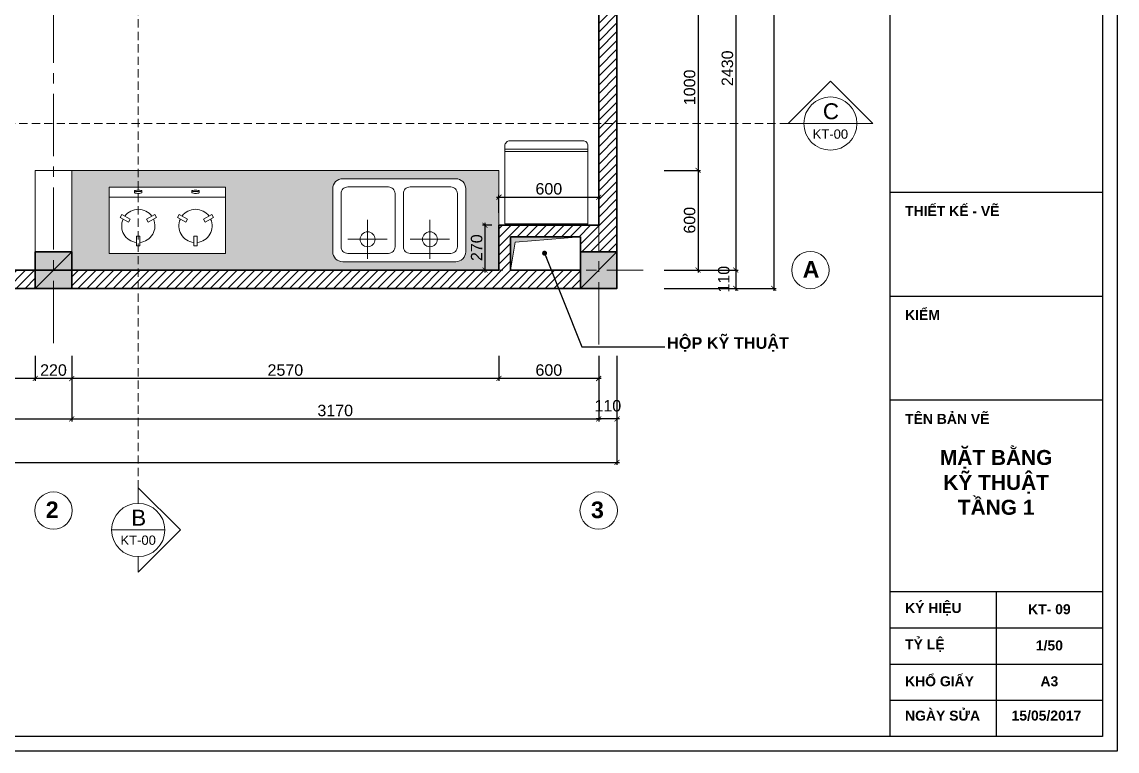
# Model space of a CAD drawing. Header units: millimetres. Extents: x 522695 to 636011, y 461124 to 505319.
# Drawn here: x 528707 to 535295, y 461124 to 465514 of the extents above; entities that cross this region are included whole.
import ezdxf
from ezdxf.enums import TextEntityAlignment as Align

# ---------------------------------------------------------------- set-up
doc = ezdxf.new("R2010")
doc.units = ezdxf.units.MM
doc.header["$LTSCALE"] = 500
doc.header["$MEASUREMENT"] = 0
doc.linetypes.add('CENTER2', pattern=[1.125, 0.75, -0.125, 0.125, -0.125])
doc.linetypes.add('DASHED2', pattern=[0.375, 0.25, -0.125])
doc.layers.get('0').update_dxf_attribs({"linetype": 'CONTINUOUS'})
doc.layers.get('DEFPOINTS').update_dxf_attribs({"color": 250, "linetype": 'CONTINUOUS'})
for name, color, linetype, lineweight in [('DH_CAT', 3, 'CONTINUOUS', 35), ('DH_HATCH', 250, 'CONTINUOUS', 5), ('DH_KHUAT', 149, 'DASHED2', 9), ('DH_KTHUOC', 8, 'CONTINUOUS', 5), ('DH_NOITHAT', 252, 'CONTINUOUS', 9), ('DH_TEXT', 4, 'CONTINUOUS', 13), ('DH_THAY', 4, 'CONTINUOUS', 13), ('DH_TRUC', 251, 'CENTER2', 5)]:
    doc.layers.add(name, color=color, linetype=linetype, lineweight=lineweight)
doc.layers.add('IN', color=5, linetype='CONTINUOUS')
doc.styles.add('arial', font='arial.ttf')
doc.styles.add('DH_ARIAL_B', font='arialbd.ttf')
doc.styles.add('DH_KITHUOC', font='arial.ttf')
doc.dimstyles.new('DH_100s', dxfattribs={"dimtxt": 230, "dimasz": 100, "dimexe": 50, "dimexo": 0, "dimgap": 50, "dimtad": 1, "dimdec": 0, "dimzin": 0, "dimdsep": 46, "dimtxsty": 'DH_KITHUOC', "dimblk1": 'ARCHTICK', "dimblk2": 'ARCHTICK', "dimsah": 1, "dimcen": 90, "dimdle": 50, "dimclrd": 8, "dimclre": 8, "dimclrt": 4, "dimadec": 0, "dimazin": 0, "dimtfac": 100, "dimtdec": 0, "dimtofl": 0, "dimtmove": 2, "dimatfit": 3, "dimldrblk": 'ARCHTICK', "dimfxl": 1, "dimtolj": 2, "dimtzin": 0, "dimarcsym": 0})

# ---------------------------------------------------------------- blocks, each defined once
blk = doc.blocks.new('*U308')
blk.add_lwpolyline([(0, 0), (500, 0), (500, 470, 0.414214), (470, 500), (30, 500, 0.414214), (0, 470)], format="xyb", close=True)
at = {"color": 251}
for points in [[(0, 450), (500, 450)], [(0, 435.2), (500, 435.2)]]:
    blk.add_lwpolyline(points, dxfattribs=at)
blk = doc.blocks.new('cot220')
at = {"layer": 'DH_HATCH'}
blk.add_hatch(color=256, dxfattribs=at).paths.add_polyline_path([(-110, -110), (110, -110), (110, 110), (-110, 110)])
at = {"layer": 'DH_CAT'}
blk.add_lwpolyline([(-110, -110), (110, -110), (110, 110), (-110, 110)], close=True, dxfattribs=at)
blk.add_lwpolyline([(110, 110), (-110, -110)], dxfattribs=at)
blk = doc.blocks.new('mb-sink500x800')
at = {"color": 44, "linetype": 'ByBlock'}
for p, q in [((-184.7, -16.9), (-184.7, -253.1)), ((190.3, -16.9), (190.3, -253.1)), ((-302.5, -135), (-66.9, -135)), ((72.5, -135), (308.1, -135))]:
    blk.add_line(p, q, dxfattribs=at)
at = {"linetype": 'ByBlock'}
for points in [[(-400, -440), (-400, -60, -0.414214), (-340, 0), (340, 0, -0.414214), (400, -60), (400, -440, -0.414214), (340, -500), (-340, -500, -0.414214)], [(-350, -410), (-350, -90, -0.414214), (-310, -50), (-65, -50, -0.414214), (-25, -90), (-25, -410, -0.414214), (-65, -450), (-310, -450, -0.414214)], [(350, -410), (350, -90, 0.414214), (310, -50), (65, -50, 0.414214), (25, -90), (25, -410, 0.414214), (65, -450), (310, -450, 0.414214)]]:
    blk.add_lwpolyline(points, format="xyb", close=True, dxfattribs=at)
for centre in [(-184.7, -135), (190.3, -135)]:
    blk.add_circle(centre, 45, dxfattribs=at)
blk = doc.blocks.new('mb-bep400x700')
at = {"color": 44}
for p, q in [((-180, -104.3), (-180, -46.1)), ((-180, -46.1), (-160, -46.1)), ((-160, -104.3), (-160, -46.1)), ((184.3, -46.1), (164.3, -46.1)), ((164.3, -104.3), (164.3, -46.1)), ((184.3, -104.3), (184.3, -46.1)), ((-180, -104.3), (-160, -104.3)), ((184.3, -104.3), (164.3, -104.3)), ((-228.8, -188.8), (-279.2, -217.9)), ((-218.8, -206.1), (-228.8, -188.8)), ((-111.2, -188.8), (-121.2, -206.1)), ((-111.2, -188.8), (-60.8, -217.9)), ((115.5, -188.8), (65.1, -217.9)), ((115.5, -188.8), (125.5, -206.1)), ((223.1, -206.1), (233.1, -188.8)), ((233.1, -188.8), (283.5, -217.9)), ((-269.2, -235.2), (-279.2, -217.9)), ((-218.8, -206.1), (-269.2, -235.2)), ((-121.2, -206.1), (-70.8, -235.2)), ((-60.8, -217.9), (-70.8, -235.2)), ((65.1, -217.9), (75.1, -235.2)), ((125.5, -206.1), (75.1, -235.2)), ((223.1, -206.1), (273.5, -235.2)), ((273.5, -235.2), (283.5, -217.9)), ((-192.2, -377.6), (-192.2, -366.2)), ((-148, -378), (-148, -365.9)), ((152.2, -378), (152.2, -365.9)), ((196.5, -377.6), (196.5, -366.2))]:
    blk.add_line(p, q, dxfattribs=at)
blk.add_line((-347.9, -340), (352.1, -340))
blk.add_lwpolyline([(-350, -400), (350, -400), (350, 0), (-350, 0)], close=True)
for centre, start, end in [((-170, -166.4), 95.73917, 204.26083), ((-170, -166.4), 335.73917, 84.26083), ((174.3, -166.4), 95.73917, 204.26083), ((174.3, -166.4), 335.73917, 84.26083), ((-170, -166.4), 215.73917, 324.26083), ((174.3, -166.4), 215.73917, 324.26083)]:
    blk.add_arc(centre, 100, start, end)
blk.add_ellipse((-170, -366.5), major_axis=(22.3, 0), ratio=0.197952, start_param=6.138598, end_param=9.491354, dxfattribs=at)
blk.add_ellipse((-170, -377.3), major_axis=(22.3, 0), ratio=0.197952, dxfattribs=at)
at = {"color": 44, "extrusion": (0, 0, -1)}
blk.add_ellipse((174.3, -366.5), major_axis=(-22.3, 0), ratio=0.197952, start_param=6.138598, end_param=9.491354, dxfattribs=at)
blk.add_ellipse((174.3, -377.3), major_axis=(-22.3, 0), ratio=0.197952, dxfattribs=at)
blk = doc.blocks.new('KHUNGTEN_A3')
at = {"color": 3}
blk.add_lwpolyline([(0, 14850), (21000, 14850), (21000, 0), (0, 0)], close=True, dxfattribs=at)
blk.add_lwpolyline([(380, 14704), (20854, 14704), (20854, 146), (380, 146)], close=True)
for points in [[(18720, 14704), (18720, 146)], [(18720, 5608), (20854, 5608)], [(18720, 4566), (20854, 4566)], [(18720, 3523), (20854, 3523)], [(18720, 1602), (20854, 1602)], [(19787, 1602), (19787, 146)], [(18720, 1238), (20854, 1238)], [(18720, 874), (20854, 874)], [(18720, 510), (20854, 510)]]:
    blk.add_lwpolyline(points)
at = {"layer": 'DH_TEXT', "char_height": 100, "style": 'DH_ARIAL_B'}
for s, insert, width, attachment_point in [('THIẾT KẾ - VẼ', (18874, 5418), 1830.82, 4), ('KIỂM', (18874, 4376), 1830.82, 4), ('TÊN BẢN VẼ', (18874, 3333), 1830.82, 4), ('KÝ HIỆU', (18874, 1423), 788.51, 4), ('TỶ LỆ', (18874, 1059), 788.51, 4), ('1/50', (20321, 1059), 788.51, 5), ('KHỔ GIẤY', (18874, 700), 788.51, 4), ('A3', (20321, 700), 788.51, 5), ('NGÀY SỬA', (18874, 355), 788.51, 4), ('15/05/2017', (19942, 355), 788.51, 4)]:
    blk.add_mtext(s, dxfattribs=dict(at, insert=insert, width=width, attachment_point=attachment_point))
blk = doc.blocks.new('_ARCHTICK')
at = {"color": 0, "linetype": 'ByBlock', "const_width": 0.15}
blk.add_lwpolyline([(-0.5, -0.5), (0.5, 0.5)], dxfattribs=at)
blk = doc.blocks.new('*D443')
at = {"layer": 'DEFPOINTS', "color": 0, "transparency": 16777216}
for p in [(532571.2, 465619.8), (532571.2, 464619.8), (532774.3, 464619.8)]:
    blk.add_point(p, dxfattribs=at)
at = {"layer": 'DH_KTHUOC', "color": 8, "lineweight": -2, "transparency": 16777216}
for p, q in [((532571.2, 465619.8), (532789.3, 465619.8)), ((532774.3, 465634.8), (532774.3, 464604.8)), ((532571.2, 464619.8), (532789.3, 464619.8))]:
    blk.add_line(p, q, dxfattribs=at)
at = {"layer": 'DH_KTHUOC', "color": 8, "lineweight": -2, "transparency": 16777216, "xscale": 30, "yscale": 30, "zscale": 30}
for p, rotation in [((532774.3, 465619.8), 90), ((532774.3, 464619.8), 270)]:
    blk.add_blockref('_ARCHTICK', p, dxfattribs=dict(at, rotation=rotation))
at = {"layer": 'DH_KTHUOC', "color": 4, "transparency": 16777216, "insert": (532724.1, 465119.8), "char_height": 69, "attachment_point": 5, "rotation": 90, "style": 'DH_KITHUOC'}
blk.add_mtext('\\A2;1000', dxfattribs=at)
blk = doc.blocks.new('*D444')
at = {"layer": 'DEFPOINTS', "color": 0, "transparency": 16777216}
for p in [(532571.2, 464619.8), (532571.2, 464019.8), (532774.3, 464019.8)]:
    blk.add_point(p, dxfattribs=at)
at = {"layer": 'DH_KTHUOC', "color": 8, "lineweight": -2, "transparency": 16777216}
for p, q in [((532571.2, 464619.8), (532789.3, 464619.8)), ((532774.3, 464634.8), (532774.3, 464004.8)), ((532571.2, 464019.8), (532789.3, 464019.8))]:
    blk.add_line(p, q, dxfattribs=at)
at = {"layer": 'DH_KTHUOC', "color": 8, "lineweight": -2, "transparency": 16777216, "xscale": 30, "yscale": 30, "zscale": 30}
for p, rotation in [((532774.3, 464619.8), 90), ((532774.3, 464019.8), 270)]:
    blk.add_blockref('_ARCHTICK', p, dxfattribs=dict(at, rotation=rotation))
at = {"layer": 'DH_KTHUOC', "color": 4, "transparency": 16777216, "insert": (532724.1, 464319.8), "char_height": 69, "attachment_point": 5, "rotation": 90, "style": 'DH_KITHUOC'}
blk.add_mtext('\\A2;600', dxfattribs=at)
blk = doc.blocks.new('*D445')
at = {"layer": 'DEFPOINTS', "color": 0, "transparency": 16777216}
for p in [(532571.2, 464019.8), (532571.2, 463909.8), (533001.6, 463909.8)]:
    blk.add_point(p, dxfattribs=at)
at = {"layer": 'DH_KTHUOC', "color": 8, "lineweight": -2, "transparency": 16777216}
for p, q in [((533001.6, 464034.8), (533001.6, 463894.8)), ((532571.2, 464019.8), (533016.6, 464019.8)), ((532571.2, 463909.8), (533016.6, 463909.8))]:
    blk.add_line(p, q, dxfattribs=at)
at = {"layer": 'DH_KTHUOC', "color": 8, "lineweight": -2, "transparency": 16777216, "xscale": 30, "yscale": 30, "zscale": 30}
for p, rotation in [((533001.6, 464019.8), 90), ((533001.6, 463909.8), 270)]:
    blk.add_blockref('_ARCHTICK', p, dxfattribs=dict(at, rotation=rotation))
at = {"layer": 'DH_KTHUOC', "color": 4, "transparency": 16777216, "insert": (532929.6, 463964.8), "char_height": 69, "attachment_point": 5, "rotation": 90, "style": 'DH_KITHUOC'}
blk.add_mtext('\\A2;110', dxfattribs=at)
blk = doc.blocks.new('*D447')
at = {"layer": 'DEFPOINTS', "color": 0, "transparency": 16777216}
for p in [(532571.2, 466449.8), (532571.2, 464019.8), (533001.6, 464019.8)]:
    blk.add_point(p, dxfattribs=at)
at = {"layer": 'DH_KTHUOC', "color": 8, "lineweight": -2, "transparency": 16777216}
for p, q in [((533001.6, 466464.8), (533001.6, 464004.8)), ((532571.2, 466449.8), (533016.6, 466449.8)), ((532571.2, 464019.8), (533016.6, 464019.8))]:
    blk.add_line(p, q, dxfattribs=at)
at = {"layer": 'DH_KTHUOC', "color": 8, "lineweight": -2, "transparency": 16777216, "xscale": 30, "yscale": 30, "zscale": 30}
for p, rotation in [((533001.6, 466449.8), 90), ((533001.6, 464019.8), 270)]:
    blk.add_blockref('_ARCHTICK', p, dxfattribs=dict(at, rotation=rotation))
at = {"layer": 'DH_KTHUOC', "color": 4, "transparency": 16777216, "insert": (532951.3, 465234.8), "char_height": 69, "attachment_point": 5, "rotation": 90, "style": 'DH_KITHUOC'}
blk.add_mtext('\\A2;2430', dxfattribs=at)
blk = doc.blocks.new('*D448')
at = {"layer": 'DEFPOINTS', "color": 0, "transparency": 16777216}
for p in [(531493.1, 464289.8), (531534.3, 464289.8), (531534.3, 464019.8)]:
    blk.add_point(p, dxfattribs=at)
at = {"layer": 'DH_KTHUOC', "color": 8, "lineweight": -2, "transparency": 16777216}
for p, q in [((531534.3, 464289.8), (531478.1, 464289.8)), ((531493.1, 464004.8), (531493.1, 464304.8)), ((531534.3, 464019.8), (531478.1, 464019.8))]:
    blk.add_line(p, q, dxfattribs=at)
at = {"layer": 'DH_KTHUOC', "color": 8, "lineweight": -2, "transparency": 16777216, "xscale": 30, "yscale": 30, "zscale": 30}
for p, rotation in [((531493.1, 464289.8), 90), ((531493.1, 464019.8), 270)]:
    blk.add_blockref('_ARCHTICK', p, dxfattribs=dict(at, rotation=rotation))
at = {"layer": 'DH_KTHUOC', "color": 4, "transparency": 16777216, "insert": (531442.9, 464154.8), "char_height": 69, "attachment_point": 5, "rotation": 90, "style": 'DH_KITHUOC'}
blk.add_mtext('\\A2;270', dxfattribs=at)
blk = doc.blocks.new('*D449')
at = {"layer": 'DEFPOINTS', "color": 0, "transparency": 16777216}
for p in [(532176.9, 464458.6), (531576.9, 464365.1), (532176.9, 464365.1)]:
    blk.add_point(p, dxfattribs=at)
at = {"layer": 'DH_KTHUOC', "color": 8, "lineweight": -2, "transparency": 16777216}
for p, q in [((531561.9, 464458.6), (532191.9, 464458.6)), ((531576.9, 464365.1), (531576.9, 464473.6)), ((532176.9, 464365.1), (532176.9, 464473.6))]:
    blk.add_line(p, q, dxfattribs=at)
at = {"layer": 'DH_KTHUOC', "color": 8, "lineweight": -2, "transparency": 16777216, "xscale": 30, "yscale": 30, "zscale": 30, "rotation": 180}
blk.add_blockref('_ARCHTICK', (531576.9, 464458.6), dxfattribs=at)
at = {"layer": 'DH_KTHUOC', "color": 8, "lineweight": -2, "transparency": 16777216, "xscale": 30, "yscale": 30, "zscale": 30}
blk.add_blockref('_ARCHTICK', (532176.9, 464458.6), dxfattribs=at)
at = {"layer": 'DH_KTHUOC', "color": 4, "transparency": 16777216, "insert": (531876.9, 464508.8), "char_height": 69, "attachment_point": 5, "style": 'DH_KITHUOC'}
blk.add_mtext('\\A2;600', dxfattribs=at)
blk = doc.blocks.new('*D454')
at = {"layer": 'DEFPOINTS', "color": 0, "transparency": 16777216}
for p in [(532176.9, 463503.8), (532286.9, 463503.8), (532176.9, 463124.2)]:
    blk.add_point(p, dxfattribs=at)
at = {"layer": 'DH_KTHUOC', "color": 8, "lineweight": -2, "transparency": 16777216}
for p, q in [((532176.9, 463503.8), (532176.9, 463109.2)), ((532286.9, 463503.8), (532286.9, 463109.2)), ((532301.9, 463124.2), (532161.9, 463124.2))]:
    blk.add_line(p, q, dxfattribs=at)
at = {"layer": 'DH_KTHUOC', "color": 8, "lineweight": -2, "transparency": 16777216, "xscale": 30, "yscale": 30, "zscale": 30, "rotation": 180}
blk.add_blockref('_ARCHTICK', (532176.9, 463124.2), dxfattribs=at)
at = {"layer": 'DH_KTHUOC', "color": 8, "lineweight": -2, "transparency": 16777216, "xscale": 30, "yscale": 30, "zscale": 30}
blk.add_blockref('_ARCHTICK', (532286.9, 463124.2), dxfattribs=at)
at = {"layer": 'DH_KTHUOC', "color": 4, "transparency": 16777216, "insert": (532231.9, 463202.9), "char_height": 69, "attachment_point": 5, "style": 'DH_KITHUOC'}
blk.add_mtext('\\A2;110', dxfattribs=at)
blk = doc.blocks.new('*D455')
at = {"layer": 'DEFPOINTS', "color": 0, "transparency": 16777216}
for p in [(531576.9, 463503.8), (532176.9, 463503.8), (531576.9, 463367.6)]:
    blk.add_point(p, dxfattribs=at)
at = {"layer": 'DH_KTHUOC', "color": 8, "lineweight": -2, "transparency": 16777216}
for p, q in [((531576.9, 463503.8), (531576.9, 463352.6)), ((532176.9, 463503.8), (532176.9, 463352.6)), ((532191.9, 463367.6), (531561.9, 463367.6))]:
    blk.add_line(p, q, dxfattribs=at)
at = {"layer": 'DH_KTHUOC', "color": 8, "lineweight": -2, "transparency": 16777216, "xscale": 30, "yscale": 30, "zscale": 30, "rotation": 180}
blk.add_blockref('_ARCHTICK', (531576.9, 463367.6), dxfattribs=at)
at = {"layer": 'DH_KTHUOC', "color": 8, "lineweight": -2, "transparency": 16777216, "xscale": 30, "yscale": 30, "zscale": 30}
blk.add_blockref('_ARCHTICK', (532176.9, 463367.6), dxfattribs=at)
at = {"layer": 'DH_KTHUOC', "color": 4, "transparency": 16777216, "insert": (531876.9, 463417.8), "char_height": 69, "attachment_point": 5, "style": 'DH_KITHUOC'}
blk.add_mtext('\\A2;600', dxfattribs=at)
blk = doc.blocks.new('*D456')
at = {"layer": 'DEFPOINTS', "color": 0, "transparency": 16777216}
for p in [(529006.9, 463503.8), (531576.9, 463503.8), (529006.9, 463367.6)]:
    blk.add_point(p, dxfattribs=at)
at = {"layer": 'DH_KTHUOC', "color": 8, "lineweight": -2, "transparency": 16777216}
for p, q in [((529006.9, 463503.8), (529006.9, 463352.6)), ((531576.9, 463503.8), (531576.9, 463352.6)), ((531591.9, 463367.6), (528991.9, 463367.6))]:
    blk.add_line(p, q, dxfattribs=at)
at = {"layer": 'DH_KTHUOC', "color": 8, "lineweight": -2, "transparency": 16777216, "xscale": 30, "yscale": 30, "zscale": 30, "rotation": 180}
blk.add_blockref('_ARCHTICK', (529006.9, 463367.6), dxfattribs=at)
at = {"layer": 'DH_KTHUOC', "color": 8, "lineweight": -2, "transparency": 16777216, "xscale": 30, "yscale": 30, "zscale": 30}
blk.add_blockref('_ARCHTICK', (531576.9, 463367.6), dxfattribs=at)
at = {"layer": 'DH_KTHUOC', "color": 4, "transparency": 16777216, "insert": (530291.9, 463417.8), "char_height": 69, "attachment_point": 5, "style": 'DH_KITHUOC'}
blk.add_mtext('\\A2;2570', dxfattribs=at)
blk = doc.blocks.new('*D457')
at = {"layer": 'DEFPOINTS', "color": 0, "transparency": 16777216}
for p in [(528786.9, 463503.8), (529006.9, 463503.8), (528786.9, 463367.6)]:
    blk.add_point(p, dxfattribs=at)
at = {"layer": 'DH_KTHUOC', "color": 8, "lineweight": -2, "transparency": 16777216}
for p, q in [((528786.9, 463503.8), (528786.9, 463352.6)), ((529006.9, 463503.8), (529006.9, 463352.6)), ((529021.9, 463367.6), (528771.9, 463367.6))]:
    blk.add_line(p, q, dxfattribs=at)
at = {"layer": 'DH_KTHUOC', "color": 8, "lineweight": -2, "transparency": 16777216, "xscale": 30, "yscale": 30, "zscale": 30, "rotation": 180}
blk.add_blockref('_ARCHTICK', (528786.9, 463367.6), dxfattribs=at)
at = {"layer": 'DH_KTHUOC', "color": 8, "lineweight": -2, "transparency": 16777216, "xscale": 30, "yscale": 30, "zscale": 30}
blk.add_blockref('_ARCHTICK', (529006.9, 463367.6), dxfattribs=at)
at = {"layer": 'DH_KTHUOC', "color": 4, "transparency": 16777216, "insert": (528896.9, 463417.8), "char_height": 69, "attachment_point": 5, "style": 'DH_KITHUOC'}
blk.add_mtext('\\A2;220', dxfattribs=at)
blk = doc.blocks.new('*D458')
at = {"layer": 'DEFPOINTS', "color": 0, "transparency": 16777216}
for p in [(525306.9, 463503.8), (528786.9, 463503.8), (525306.9, 463367.6)]:
    blk.add_point(p, dxfattribs=at)
at = {"layer": 'DH_KTHUOC', "color": 8, "lineweight": -2, "transparency": 16777216}
for p, q in [((525306.9, 463503.8), (525306.9, 463352.6)), ((528786.9, 463503.8), (528786.9, 463352.6)), ((528801.9, 463367.6), (525291.9, 463367.6))]:
    blk.add_line(p, q, dxfattribs=at)
at = {"layer": 'DH_KTHUOC', "color": 8, "lineweight": -2, "transparency": 16777216, "xscale": 30, "yscale": 30, "zscale": 30, "rotation": 180}
blk.add_blockref('_ARCHTICK', (525306.9, 463367.6), dxfattribs=at)
at = {"layer": 'DH_KTHUOC', "color": 8, "lineweight": -2, "transparency": 16777216, "xscale": 30, "yscale": 30, "zscale": 30}
blk.add_blockref('_ARCHTICK', (528786.9, 463367.6), dxfattribs=at)
at = {"layer": 'DH_KTHUOC', "color": 4, "transparency": 16777216, "insert": (527046.9, 463417.9), "char_height": 69, "attachment_point": 5, "style": 'DH_KITHUOC'}
blk.add_mtext('\\A2;3480', dxfattribs=at)
blk = doc.blocks.new('*D463')
at = {"layer": 'DEFPOINTS', "color": 0, "transparency": 16777216}
for p in [(525086.9, 463503.8), (529006.9, 463503.8), (529006.9, 463124.2)]:
    blk.add_point(p, dxfattribs=at)
at = {"layer": 'DH_KTHUOC', "color": 8, "lineweight": -2, "transparency": 16777216}
for p, q in [((525086.9, 463503.8), (525086.9, 463109.2)), ((529006.9, 463503.8), (529006.9, 463109.2)), ((525071.9, 463124.2), (529021.9, 463124.2))]:
    blk.add_line(p, q, dxfattribs=at)
at = {"layer": 'DH_KTHUOC', "color": 8, "lineweight": -2, "transparency": 16777216, "xscale": 30, "yscale": 30, "zscale": 30, "rotation": 180}
blk.add_blockref('_ARCHTICK', (525086.9, 463124.2), dxfattribs=at)
at = {"layer": 'DH_KTHUOC', "color": 8, "lineweight": -2, "transparency": 16777216, "xscale": 30, "yscale": 30, "zscale": 30}
blk.add_blockref('_ARCHTICK', (529006.9, 463124.2), dxfattribs=at)
at = {"layer": 'DH_KTHUOC', "color": 4, "transparency": 16777216, "insert": (527046.9, 463174.5), "char_height": 69, "attachment_point": 5, "style": 'DH_KITHUOC'}
blk.add_mtext('\\A2;3920', dxfattribs=at)
blk = doc.blocks.new('*D464')
at = {"layer": 'DEFPOINTS', "color": 0, "transparency": 16777216}
for p in [(529006.9, 463503.8), (532176.9, 463503.8), (532176.9, 463124.2)]:
    blk.add_point(p, dxfattribs=at)
at = {"layer": 'DH_KTHUOC', "color": 8, "lineweight": -2, "transparency": 16777216}
for p, q in [((529006.9, 463503.8), (529006.9, 463109.2)), ((532176.9, 463503.8), (532176.9, 463109.2)), ((528991.9, 463124.2), (532191.9, 463124.2))]:
    blk.add_line(p, q, dxfattribs=at)
at = {"layer": 'DH_KTHUOC', "color": 8, "lineweight": -2, "transparency": 16777216, "xscale": 30, "yscale": 30, "zscale": 30, "rotation": 180}
blk.add_blockref('_ARCHTICK', (529006.9, 463124.2), dxfattribs=at)
at = {"layer": 'DH_KTHUOC', "color": 8, "lineweight": -2, "transparency": 16777216, "xscale": 30, "yscale": 30, "zscale": 30}
blk.add_blockref('_ARCHTICK', (532176.9, 463124.2), dxfattribs=at)
at = {"layer": 'DH_KTHUOC', "color": 4, "transparency": 16777216, "insert": (530591.9, 463174.5), "char_height": 69, "attachment_point": 5, "style": 'DH_KITHUOC'}
blk.add_mtext('\\A2;3170', dxfattribs=at)
blk = doc.blocks.new('*D465')
at = {"layer": 'DEFPOINTS', "color": 0, "transparency": 16777216}
for p in [(524486.9, 463503.8), (532286.9, 463503.8), (532286.9, 462862.6)]:
    blk.add_point(p, dxfattribs=at)
at = {"layer": 'DH_KTHUOC', "color": 8, "lineweight": -2, "transparency": 16777216}
for p, q in [((524486.9, 463503.8), (524486.9, 462847.6)), ((532286.9, 463503.8), (532286.9, 462847.6)), ((524471.9, 462862.6), (532301.9, 462862.6))]:
    blk.add_line(p, q, dxfattribs=at)
at = {"layer": 'DH_KTHUOC', "color": 8, "lineweight": -2, "transparency": 16777216, "xscale": 30, "yscale": 30, "zscale": 30, "rotation": 180}
blk.add_blockref('_ARCHTICK', (524486.9, 462862.6), dxfattribs=at)
at = {"layer": 'DH_KTHUOC', "color": 8, "lineweight": -2, "transparency": 16777216, "xscale": 30, "yscale": 30, "zscale": 30}
blk.add_blockref('_ARCHTICK', (532286.9, 462862.6), dxfattribs=at)
at = {"layer": 'DH_KTHUOC', "color": 4, "transparency": 16777216, "insert": (528386.9, 462912.8), "char_height": 69, "attachment_point": 5, "style": 'DH_KITHUOC'}
blk.add_mtext('\\A2;7800', dxfattribs=at)
blk = doc.blocks.new('*D466')
at = {"layer": 'DEFPOINTS', "color": 0, "transparency": 16777216}
for p in [(532571.2, 467409.8), (532571.2, 463909.8), (533229.7, 463909.8)]:
    blk.add_point(p, dxfattribs=at)
at = {"layer": 'DH_KTHUOC', "color": 8, "lineweight": -2, "transparency": 16777216}
for p, q in [((532571.2, 467409.8), (533244.7, 467409.8)), ((533229.7, 467424.8), (533229.7, 463894.8)), ((532571.2, 463909.8), (533244.7, 463909.8))]:
    blk.add_line(p, q, dxfattribs=at)
at = {"layer": 'DH_KTHUOC', "color": 8, "lineweight": -2, "transparency": 16777216, "xscale": 30, "yscale": 30, "zscale": 30}
for p, rotation in [((533229.7, 467409.8), 90), ((533229.7, 463909.8), 270)]:
    blk.add_blockref('_ARCHTICK', p, dxfattribs=dict(at, rotation=rotation))
at = {"layer": 'DH_KTHUOC', "color": 4, "transparency": 16777216, "insert": (533179.4, 465659.8), "char_height": 69, "attachment_point": 5, "rotation": 90, "style": 'DH_KITHUOC'}
blk.add_mtext('\\A2;3500', dxfattribs=at)
blk = doc.blocks.new('*U210')
at = {"color": 8}
for points in [[(12616.7, 0), (12734.9, 0), (12416.7, 318.2), (12098.5, 0), (12216.7, 0)], [(12216.7, 0), (12616.7, 0)]]:
    blk.add_lwpolyline(points, dxfattribs=at)
at = {"color": 250, "linetype": 'DASHED2', "ltscale": 0.5}
blk.add_lwpolyline([(12098.5, 0), (-118.2, 0)], dxfattribs=at)
at = {"color": 8}
blk.add_circle((12416.7, 0), 200, dxfattribs=at)
at = {"style": 'arial'}
blk.add_text('C', height=120, dxfattribs=at).set_placement((12420.8, 92.7), align=Align.MIDDLE_CENTER)
for p in [(-318.2, -135.2), (12416.7, -135.2)]:
    blk.add_attdef('KH', text='', height=70, dxfattribs=at).set_placement(p, align=Align.BOTTOM_CENTER)
blk = doc.blocks.new('*U212')
at = {"color": 8}
for points in [[(0, 518.2), (0, 636.4), (318.2, 318.2), (0, 0), (0, 118.2)], [(-200, 318.2), (200, 318.2)], [(0, -7111.6), (0, -6993.4), (318.2, -7311.6), (0, -7629.8), (0, -7511.6)], [(-200, -7311.6), (200, -7311.6)]]:
    blk.add_lwpolyline(points, dxfattribs=at)
for centre in [(0, 318.2), (0, -7311.6)]:
    blk.add_circle(centre, 200, dxfattribs=at)
at = {"layer": 'DH_KHUAT', "color": 250, "linetype": 'DASHED2', "ltscale": 0.5}
blk.add_lwpolyline([(0, 0), (0, -7111.6)], dxfattribs=at)
at = {"style": 'arial'}
for p in [(4.1, 410.9), (4.1, -7218.9)]:
    blk.add_text('B', height=120, dxfattribs=at).set_placement(p, align=Align.MIDDLE_CENTER)
for p in [(0, 185.6), (0, -7444.2)]:
    blk.add_attdef('KYHIEU', text='', height=70, dxfattribs=at).set_placement(p, align=Align.BOTTOM_CENTER)

msp = doc.modelspace()

# ---------------------------------------------------------------- hatches: boundary and pattern name
at = {"layer": 'DH_HATCH'}
h = msp.add_hatch(dxfattribs=at)
h.set_pattern_fill('ANSI31', color=256, scale=300, style=0)
h.set_pattern_definition([(45, (469463.38, 496235.503), (-26.516504, 26.516504), [])])
h.paths.add_polyline_path([(531476.9, 466519.8), (531426.9, 466519.8), (531426.9, 466449.8), (531476.9, 466449.8)], flags=17)
h.paths.add_polyline_path([(525306.9, 467189.8), (525086.9, 467189.8), (525086.9, 466859.8), (525306.9, 466859.8)])
h.paths.add_polyline_path([(528786.9, 467409.8), (525306.9, 467409.8), (525306.9, 467299.8), (528786.9, 467299.8)])
h.paths.add_polyline_path([(525306.9, 464459.8), (525086.9, 464459.8), (525086.9, 464129.8), (525306.9, 464129.8)])
h.paths.add_polyline_path([(528786.9, 464019.8), (525306.9, 464019.8), (525306.9, 463909.8), (528786.9, 463909.8)])
h.paths.add_polyline_path([(532066.9, 464019.8), (531646.9, 464019.8), (531646.9, 464219.8), (532066.9, 464219.8), (532066.9, 464129.8), (532286.9, 464129.8), (532286.9, 467189.8), (532176.9, 467189.8), (532176.9, 464289.8), (531576.9, 464289.8), (531576.9, 464019.8), (529006.9, 464019.8), (529006.9, 463909.8), (532066.9, 463909.8)])
h.paths.add_polyline_path([(529006.9, 467299.8), (532066.9, 467299.8), (532066.9, 467409.8), (529006.9, 467409.8)])
h.paths.add_polyline_path([(530576.9, 467299.8), (530506.9, 467299.8), (530506.9, 466519.8), (530576.9, 466519.8)])
h.paths.add_polyline_path([(530506.9, 466519.8), (530506.9, 466449.8), (531426.9, 466449.8), (531426.9, 466519.8)])
h.paths.add_polyline_path([(530006.9, 466449.8), (530006.9, 466513.5), (529970.3, 466449.8)])
h = msp.add_hatch(dxfattribs=at)
h.set_pattern_fill('AR-CONC', color=256, scale=15)
h.set_pattern_definition([(50, (0, -35285.15), (107.589027, -9.41282), [11.25, -123.75]), (355, (0, -35285.15), (-20.8127, 112.82882), [9, -99]), (100.451444, (8.97, -35285.93), (86.776327, 103.415999), [9.561029, -105.171317]), (46.1842, (0, -35255.15), (160.0862, -24.827892), [16.875, -185.625]), (96.635635, (13.34, -35257.22), (140.199292, 146.11779), [14.34155, -157.757064]), (351.184164, (0, -35255.15), (140.19929, 146.11779), [13.5, -148.5]), (21, (15, -35262.65), (89.536058, -60.392834), [11.25, -123.75]), (326, (15, -35262.65), (36.4973, 108.772507), [9, -99]), (71.451445, (22.46, -35267.68), (126.033357, 48.379673), [9.561029, -105.171317]), (37.5, (0, -35285.15), (1.8239783, 49.934078), [0, -97.8, 0, -100.5, 0, -99.375]), (7.5, (0, -35285.15), (39.4604306, 59.1617568), [0, -57.3, 0, -95.55, 0, -37.875]), (327.5, (-33.45, -35285.15), (80.0733654, -3.3832308), [0, -37.5, 0, -117, 0, -155.25]), (317.5, (-48.45, -35285.15), (87.4779254, 15.0157473), [0, -48.75, 0, -77.7, 0, -110.25])])
h.paths.add_polyline_path([(529231.4, 464519.5), (529406.5, 464519.5), (529406.5, 464619.8), (529006.9, 464619.8), (529006.9, 464129.8), (529006.9, 464019.8), (529406.5, 464019.8), (529406.5, 464119.5), (529231.4, 464119.5)])
h.paths.add_polyline_path([(531576.9, 464619.8), (529406.5, 464619.8), (529406.5, 464519.5), (529931.4, 464519.5), (529931.4, 464119.5), (529406.5, 464119.5), (529406.5, 464019.8), (531576.9, 464019.8), (531576.9, 464289.8)])
h.paths.add_polyline_path([(530576.8, 464510.2, -0.414214), (530636.8, 464570.2), (531316.8, 464570.2, -0.414214), (531376.8, 464510.2), (531376.8, 464130.2, -0.414214), (531316.8, 464070.2), (530636.8, 464070.2, -0.414214), (530576.8, 464130.2)], flags=16)
h.paths.add_polyline_path([(530666.8, 464520.2), (530911.8, 464520.2, -0.414214), (530951.8, 464480.2), (530951.8, 464160.2, -0.414214), (530911.8, 464120.2), (530666.8, 464120.2, -0.414214), (530626.8, 464160.2), (530626.8, 464480.2, -0.414214)], flags=0)
h.paths.add_polyline_path([(530741.5, 464205.2, -1), (530831.5, 464205.2, -1)], flags=0)
h.paths.add_polyline_path([(531001.8, 464480.2, -0.414214), (531041.8, 464520.2), (531286.8, 464520.2, -0.414214), (531326.8, 464480.2), (531326.8, 464160.2, -0.414214), (531286.8, 464120.2), (531041.8, 464120.2, -0.414214), (531001.8, 464160.2)], flags=0)
h.paths.add_polyline_path([(531116.5, 464205.2, -1), (531206.5, 464205.2, -1)], flags=0)
msp.add_hatch(color=256, dxfattribs=at).paths.add_polyline_path([(531646.9, 464019.8), (531646.9, 464219.8), (532046.9, 464219.8), (531674.7, 464187.4)])

# ---------------------------------------------------------------- linework, layer by layer
at = {"layer": 'DH_CAT'}
for points in [[(525086.9, 466859.8), (525086.9, 467409.8), (532286.9, 467409.8), (532286.9, 463909.8), (525086.9, 463909.8), (525086.9, 464459.8)], [(532176.9, 466519.8), (532176.9, 464289.8)], [(531576.9, 464019.8), (525306.9, 464019.8), (525306.9, 464459.8)], [(531576.9, 464019.8), (531576.9, 464289.8), (532176.9, 464289.8)]]:
    msp.add_lwpolyline(points, dxfattribs=at)
msp.add_lwpolyline([(532066.9, 464019.8), (531646.9, 464019.8), (531646.9, 464219.8), (532066.9, 464219.8)], close=True, dxfattribs=at)
at = {"layer": 'DH_HATCH'}
msp.add_lwpolyline([(531646.9, 464019.8), (531646.9, 464219.8), (532066.9, 464219.8), (531674.7, 464187.4)], close=True, dxfattribs=at)
at = {"layer": 'DH_NOITHAT'}
msp.add_lwpolyline([(529006.9, 464129.8), (529006.9, 464619.8), (528786.9, 464619.8), (528786.9, 464129.8)], dxfattribs=at)
at = {"layer": 'DH_THAY'}
msp.add_lwpolyline([(529006.9, 464019.8), (529006.9, 464619.8), (531576.9, 464619.8), (531576.9, 464289.8)], dxfattribs=at)
for centre in [(533450.3, 464019.8), (528896.9, 462572.3), (532176.9, 462572.3)]:
    msp.add_circle(centre, 112.5, dxfattribs=at)
at = {"layer": 'DH_TRUC'}
for p, q in [((528896.9, 467892.9), (528896.9, 463572.9)), ((532176.9, 463572.9), (532176.9, 467892.9)), ((524351.1, 464019.8), (532443.5, 464019.8))]:
    msp.add_line(p, q, dxfattribs=at)
at = {"layer": 'IN'}
msp.add_lwpolyline([(522695.5, 470034.2), (535295.5, 470034.2), (535295.5, 461124.2), (522695.5, 461124.2)], close=True, dxfattribs=at)

# ---------------------------------------------------------------- block references
at = {"xscale": 0.6000000000058208, "yscale": 0.6000000000058208, "zscale": 0.6000000000058208}
msp.add_blockref('KHUNGTEN_A3', (522695.5, 461124.2), dxfattribs=at)
at = {"layer": 'DH_CAT'}
for p in [(528896.9, 464019.8), (532176.9, 464019.8)]:
    msp.add_blockref('cot220', p, dxfattribs=at)
at = {"layer": 'DH_NOITHAT'}
msp.add_blockref('*U308', (531612.5, 464298.3), dxfattribs=at)
at = {"layer": 'DH_NOITHAT', "rotation": 180}
for name, p in [('mb-sink500x800', (530976.8, 464070.2)), ('mb-bep400x700', (529581.4, 464119.5))]:
    msp.add_blockref(name, p, dxfattribs=at)
at = {"layer": 'DH_THAY'}
ref = msp.add_blockref('*U212', (529406.5, 468304.6), dxfattribs=dict(at, xscale=0.8, yscale=0.8, zscale=0.8))
ref.add_attrib('KYHIEU', 'KT-00', dxfattribs={"layer": '0', "height": 56, "style": 'arial'}).set_placement((529406.5, 462349.2), align=Align.BOTTOM_CENTER)
ref.add_attrib('KYHIEU', 'KT-00', dxfattribs={"layer": '0', "height": 56, "style": 'arial'}).set_placement((529406.5, 468453.1), align=Align.BOTTOM_CENTER)
ref = msp.add_blockref('*U210', (523637.4, 464902), dxfattribs=dict(at, xscale=0.8, yscale=0.8, zscale=0.8))
ref.add_attrib('KH', 'KT-00', dxfattribs={"layer": '0', "height": 56, "style": 'arial'}).set_placement((533570.7, 464793.9), align=Align.BOTTOM_CENTER)

# ---------------------------------------------------------------- texts
at = {"layer": 'DH_TEXT', "style": 'DH_ARIAL_B'}
for s, p in [('A', (533403.8, 463974.2)), ('2', (528850.3, 462526.7)), ('3', (532130.3, 462526.7))]:
    msp.add_text(s, height=100, dxfattribs=at).set_placement(p)
at = {"layer": 'DH_TEXT', "attachment_point": 5, "style": 'DH_ARIAL_B'}
for s, insert, char_height, width in [('HỘP KỸ THUẬT', (532954.7, 463572), 70, 1098.492), ('MẶT BẰNG\\PKỸ THUẬT \\PTẦNG 1', (534567.8, 462741.4), 90, 1098.492), ('KT- 09', (534888.2, 461977.9), 60, 473.107)]:
    msp.add_mtext(s, dxfattribs=dict(at, insert=insert, char_height=char_height, width=width))

# ---------------------------------------------------------------- dimensions: what is measured, and where the dimension line sits
at = {"layer": 'DH_KTHUOC'}
for base, p1, p2, picture, middle in [((533229.7, 463909.8), (532571.2, 467409.8), (532571.2, 463909.8), '*D466', (533179.4, 465659.8)), ((533001.6, 464019.8), (532571.2, 466449.8), (532571.2, 464019.8), '*D447', (532951.3, 465234.8)), ((532774.3, 464619.8), (532571.2, 465619.8), (532571.2, 464619.8), '*D443', (532724.1, 465119.8)), ((532774.3, 464019.8), (532571.2, 464619.8), (532571.2, 464019.8), '*D444', (532724.1, 464319.8)), ((531493.1, 464289.8), (531534.3, 464019.8), (531534.3, 464289.8), '*D448', (531442.9, 464154.8))]:
    dim = msp.add_linear_dim(base=base, p1=p1, p2=p2, angle=90, dimstyle='DH_100s', override={"dimscale": 0.3, "dimarcsym": 2}, dxfattribs=at)
    dim.commit()
    dim.dimension.update_dxf_attribs({"geometry": picture, "text_midpoint": middle})
for base, p1, p2, picture, middle in [((532176.9, 464458.6), (531576.9, 464365.1), (532176.9, 464365.1), '*D449', (531876.9, 464508.8)), ((532286.9, 462862.6), (524486.9, 463503.8), (532286.9, 463503.8), '*D465', (528386.9, 462912.8)), ((529006.9, 463124.2), (525086.9, 463503.8), (529006.9, 463503.8), '*D463', (527046.9, 463174.5)), ((525306.9, 463367.6), (528786.9, 463503.8), (525306.9, 463503.8), '*D458', (527046.9, 463417.9)), ((528786.9, 463367.6), (529006.9, 463503.8), (528786.9, 463503.8), '*D457', (528896.9, 463417.8)), ((529006.9, 463367.6), (531576.9, 463503.8), (529006.9, 463503.8), '*D456', (530291.9, 463417.8)), ((532176.9, 463124.2), (529006.9, 463503.8), (532176.9, 463503.8), '*D464', (530591.9, 463174.5)), ((531576.9, 463367.6), (532176.9, 463503.8), (531576.9, 463503.8), '*D455', (531876.9, 463417.8))]:
    dim = msp.add_linear_dim(base=base, p1=p1, p2=p2, dimstyle='DH_100s', override={"dimscale": 0.3, "dimarcsym": 2}, dxfattribs=at)
    dim.commit()
    dim.dimension.update_dxf_attribs({"geometry": picture, "text_midpoint": middle})
dim = msp.add_linear_dim(base=(533001.6, 463909.8), p1=(532571.2, 464019.8), p2=(532571.2, 463909.8), angle=90, dimstyle='DH_100s', override={"dimscale": 0.3, "dimarcsym": 2}, dxfattribs=at)
dim.commit()
dim.dimension.update_dxf_attribs({"geometry": '*D445', "text_midpoint": (532929.6, 463964.8), "dimtype": 128})
dim = msp.add_linear_dim(base=(532176.9, 463124.2), p1=(532286.9, 463503.8), p2=(532176.9, 463503.8), dimstyle='DH_100s', override={"dimscale": 0.3, "dimarcsym": 2}, dxfattribs=at)
dim.commit()
dim.dimension.update_dxf_attribs({"geometry": '*D454', "text_midpoint": (532231.9, 463202.9), "dimtype": 128})

# ---------------------------------------------------------------- leaders
msp.add_leader([(531851.3, 464121.7), (532076.3, 463558.4), (532574.6, 463558.4)], dimstyle='DH_100s', override={"dimscale": 0.3, "dimldrblk": 'DOT', "dimarcsym": 2}, dxfattribs=at)

doc.saveas('drawing.dxf')
